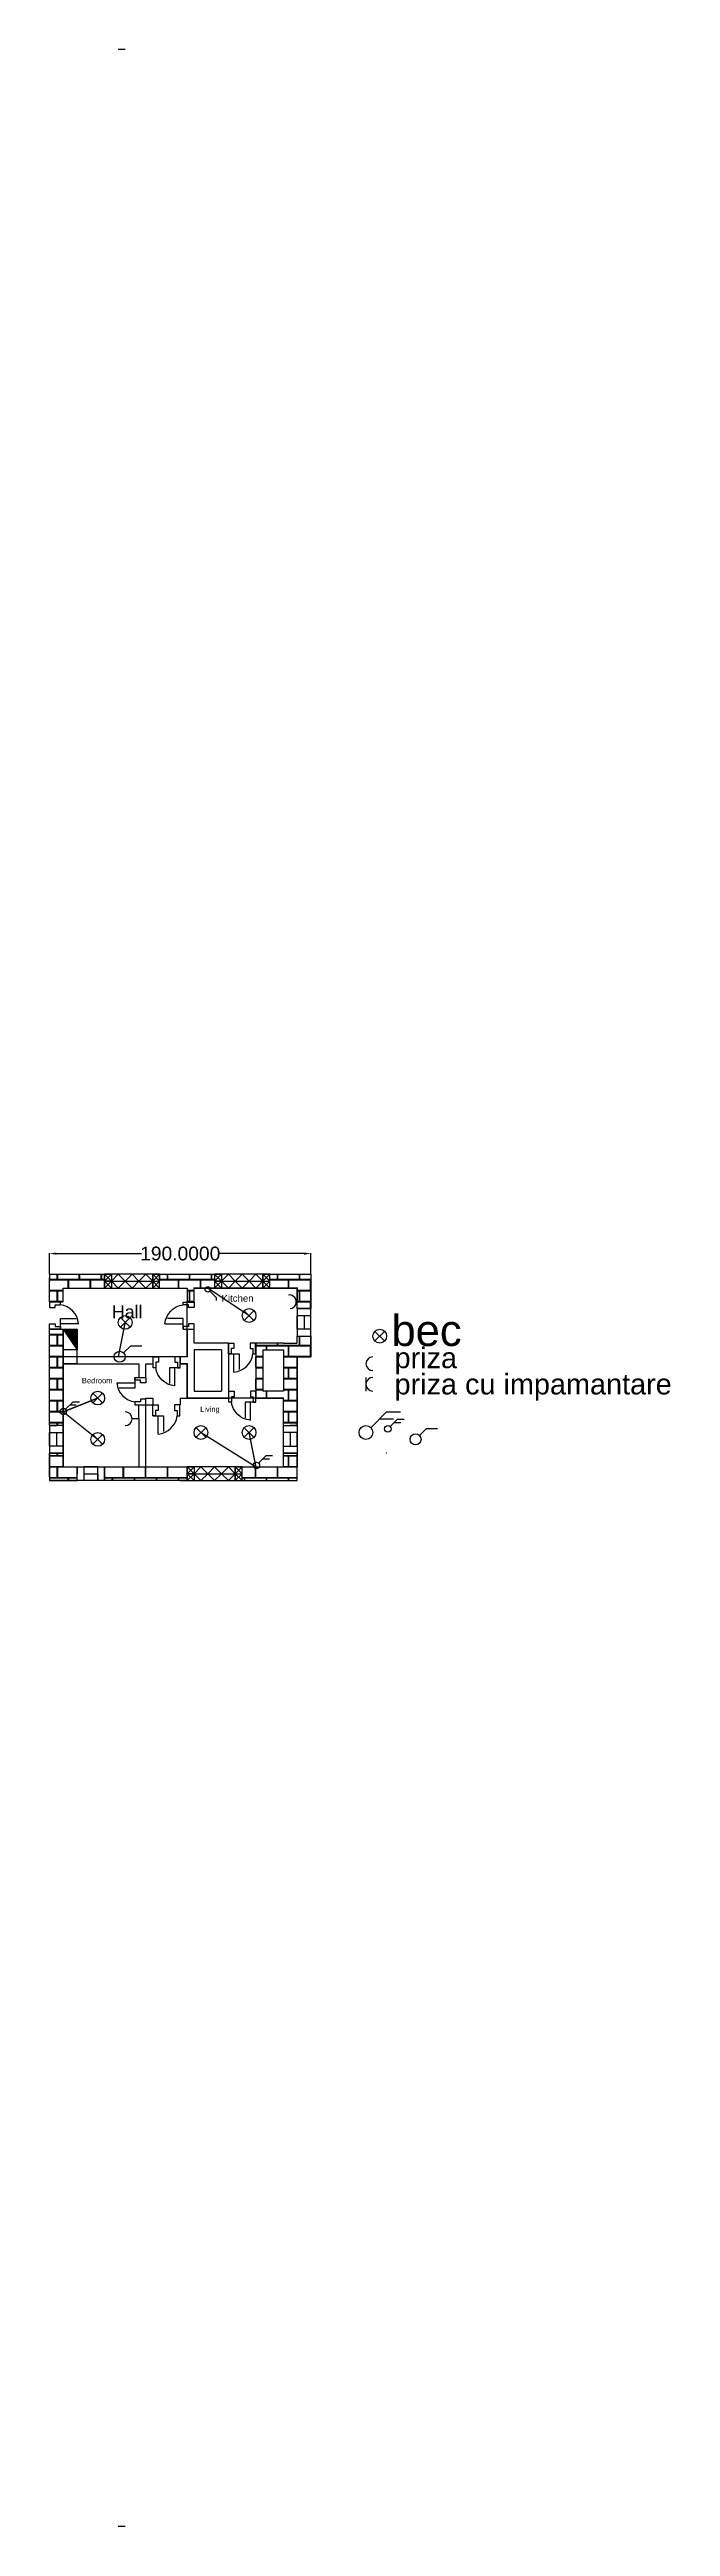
# Model space of a CAD drawing. Header units: millimetres. Extents: x 25000 to 350301, y 6270 to 94790.
# Drawn here: x 349850 to 350301, y 92990 to 94790 of the extents above; entities outside this region: 1.
import ezdxf

# ---------------------------------------------------------------- set-up
doc = ezdxf.new("R2010")
doc.units = ezdxf.units.MM
doc.header["$MEASUREMENT"] = 0
for name, color, linetype in [('dimension', 10, 'Continuous'), ('Doors', 130, 'Continuous'), ('hatch', 100, 'Continuous'), ('Walls', 90, 'Continuous'), ('windows', 50, 'Continuous')]:
    doc.layers.add(name, color=color, linetype=linetype)
doc.styles.get("Standard").update_dxf_attribs({"font": 'arial.ttf'})
doc.dimstyles.new('Floor Plan', dxfattribs={"dimtxt": 10, "dimasz": 5, "dimexe": 0.18, "dimexo": 0.0625, "dimgap": 0.09, "dimtad": 0, "dimtih": 1, "dimtoh": 1, "dimdec": 4, "dimzin": 0, "dimdsep": 46, "dimtxsty": 'Standard', "dimcen": 0.09, "dimadec": 0, "dimazin": 0, "dimtfac": 1, "dimtdec": 4, "dimtofl": 0, "dimtmove": 0, "dimatfit": 3, "dimfxl": 1, "dimtolj": 1, "dimtzin": 0, "dimarcsym": 0})
doc.dimstyles.get("Standard").update_dxf_attribs({"dimtxt": 0.18, "dimasz": 0.18, "dimexe": 0.18, "dimexo": 0.0625, "dimgap": 0.09, "dimtad": 0, "dimtih": 1, "dimtoh": 1, "dimdec": 4, "dimzin": 0, "dimdsep": 46, "dimtxsty": 'Standard', "dimcen": 0.09, "dimadec": 0, "dimazin": 0, "dimtfac": 1, "dimtdec": 4, "dimtofl": 0, "dimtmove": 0, "dimatfit": 3, "dimfxl": 1, "dimtolj": 1, "dimtzin": 0, "dimarcsym": 0})

# ---------------------------------------------------------------- blocks, each defined once
blk = doc.blocks.new('Door')
at = {"layer": 'Doors'}
for p, q in [((349872.1, 93867.9), (349872.1, 93879.3)), ((349876, 93881.2), (349876, 93867.9)), ((349862.2, 93867.9), (349860.2, 93867.9)), ((349860.2, 93867.9), (349860.2, 93860)), ((349860.2, 93860), (349864.2, 93860)), ((349862.2, 93864), (349862.2, 93867.9)), ((349864.2, 93864), (349862.2, 93864)), ((349864.2, 93860), (349864.2, 93864)), ((349880, 93867.9), (349872.1, 93867.9)), ((349876, 93862), (349876, 93864)), ((349876, 93864), (349878, 93864)), ((349876, 93860), (349876, 93862)), ((349876, 93862), (349876, 93862)), ((349880, 93860), (349876, 93860)), ((349878, 93864), (349878, 93867.9)), ((349878, 93867.9), (349880, 93867.9)), ((349880, 93867.9), (349880, 93860))]:
    blk.add_line(p, q, dxfattribs=at)
blk.add_arc((349877.4, 93865.9), 15.3, 95.0469, 172.5142, dxfattribs=at)
blk = doc.blocks.new('smallwindown')
at = {"layer": 'windows'}
for p, q in [((349870, 93760), (349890, 93760)), ((349870, 93750), (349870, 93760)), ((349870, 93760), (349870, 93755)), ((349890, 93750), (349870, 93750)), ((349885, 93760), (349875, 93760)), ((349875, 93760), (349875, 93750)), ((349875, 93755), (349885, 93755)), ((349885, 93750), (349885, 93760)), ((349890, 93760), (349890, 93750))]:
    blk.add_line(p, q, dxfattribs=at)
blk = doc.blocks.new('BigWindow')
at = {"layer": 'windows'}
for p, q in [((349890, 93900), (349890, 93890)), ((349930, 93900), (349890, 93900)), ((349890, 93900), (349895, 93900)), ((349890, 93900), (349895, 93895)), ((349890, 93895), (349895, 93900)), ((349895, 93895), (349890, 93895)), ((349895, 93890), (349890, 93895)), ((349890, 93895), (349895, 93895)), ((349895, 93895), (349890, 93890)), ((349890, 93890), (349930, 93890)), ((349895, 93900), (349895, 93890)), ((349900, 93900), (349895, 93895)), ((349895, 93900), (349895, 93890)), ((349895, 93895), (349925, 93895)), ((349895, 93895), (349900, 93890)), ((349905, 93895), (349900, 93900)), ((349900, 93890), (349905, 93895)), ((349910, 93900), (349905, 93895)), ((349905, 93895), (349915, 93895)), ((349905, 93895), (349910, 93890)), ((349915, 93895), (349910, 93900)), ((349910, 93890), (349915, 93895)), ((349920, 93900), (349915, 93895)), ((349915, 93895), (349925, 93895)), ((349920, 93890), (349915, 93895)), ((349915, 93895), (349925, 93895)), ((349925, 93895), (349920, 93900)), ((349925, 93895), (349920, 93890)), ((349925, 93890), (349925, 93900)), ((349925, 93900), (349925, 93895)), ((349930, 93895), (349925, 93900)), ((349925, 93900), (349930, 93900)), ((349930, 93900), (349925, 93895)), ((349925, 93895), (349930, 93895)), ((349925, 93895), (349925, 93895)), ((349930, 93890), (349925, 93895)), ((349925, 93895), (349925, 93890)), ((349925, 93890), (349930, 93895)), ((349930, 93890), (349930, 93900))]:
    blk.add_line(p, q, dxfattribs=at)
blk = doc.blocks.new('*D7')
at = {"layer": 'Defpoints', "color": 0, "transparency": 16777216}
for p in [(349930, 93900), (349930, 93900), (349930, 93890)]:
    blk.add_point(p, dxfattribs=at)
at = {"layer": 'dimension', "color": 0, "lineweight": -2, "transparency": 16777216}
for p, q in [((349930, 93899.8), (349930, 93895.2)), ((349930, 93890.2), (349930, 93894.8)), ((349930.1, 93900), (349930.2, 93900)), ((349930.1, 93890), (349930.2, 93890))]:
    blk.add_line(p, q, dxfattribs=at)
at = {"layer": 'dimension', "color": 0, "transparency": 16777216}
for points in [[(349930, 93899.8), (349930, 93899.8), (349930, 93900)], [(349930, 93890.2), (349930, 93890.2), (349930, 93890)]]:
    blk.add_solid(points, dxfattribs=at)
at = {"layer": 'dimension', "color": 0, "transparency": 16777216, "insert": (349930, 93895), "char_height": 0.18, "attachment_point": 5}
blk.add_mtext('\\A1;10.0000', dxfattribs=at)
blk = doc.blocks.new('*D8')
at = {"layer": 'Defpoints', "color": 0, "transparency": 16777216}
for p in [(350040, 93915), (349850, 93900), (350040, 93900)]:
    blk.add_point(p, dxfattribs=at)
at = {"layer": 'dimension', "color": 0, "lineweight": -2, "transparency": 16777216}
for p, q in [((349850, 93900.1), (349850, 93915.2)), ((349855, 93915), (349916.9, 93915)), ((350035, 93915), (349973.1, 93915)), ((350040, 93900.1), (350040, 93915.2))]:
    blk.add_line(p, q, dxfattribs=at)
at = {"layer": 'dimension', "color": 0, "transparency": 16777216}
for points in [[(349855, 93915.8), (349855, 93914.2), (349850, 93915)], [(350035, 93915.8), (350035, 93914.2), (350040, 93915)]]:
    blk.add_solid(points, dxfattribs=at)
at = {"layer": 'dimension', "color": 0, "transparency": 16777216, "insert": (349945, 93915), "char_height": 10, "attachment_point": 5}
blk.add_mtext('\\A1;190.0000', dxfattribs=at)
blk = doc.blocks.new('Bec')
at = {"color": 7, "true_color": 0xffffff}
for p, q in [((350081.5, 93858.5), (350088.5, 93851.5)), ((350081.5, 93851.5), (350088.5, 93858.5))]:
    blk.add_line(p, q, dxfattribs=at)
blk.add_circle((350085, 93855), 5, dxfattribs=at)
blk = doc.blocks.new('Switch 2 butoane')
at = {"color": 7, "true_color": 0xffffff}
for p, q in [((350083.5, 93788.5), (350095, 93800)), ((350095, 93800), (350105, 93800)), ((350090, 93795), (350100, 93795))]:
    blk.add_line(p, q, dxfattribs=at)
blk.add_circle((350080, 93785), 5, dxfattribs=at)
blk = doc.blocks.new('Switch 1 button')
at = {"layer": 'hatch', "color": 7, "true_color": 0xffffff}
for p, q in [((350073.5, 93743.5), (350085, 93755)), ((350085, 93755), (350090, 93755))]:
    blk.add_line(p, q, dxfattribs=at)
blk.add_circle((350070, 93740), 5, dxfattribs=at)

msp = doc.modelspace()

# ---------------------------------------------------------------- hatches: boundary and pattern name
h = msp.add_hatch()
h.set_pattern_fill('ANSI31', color=256)
h.set_pattern_definition([(45, (0, 0), (-0.08838834765, 0.08838834765), [])])
h.paths.add_polyline_path([(349870, 93860), (349860, 93860), (349870, 93845)])
at = {"layer": 'hatch', "true_color": 0x642165}
h = msp.add_hatch(dxfattribs=at)
h.set_pattern_fill('AR-B816C', color=219)
h.paths.add_polyline_path([(349890, 93900), (349850, 93900), (349850, 93895), (349850, 93880), (349860, 93880), (349860, 93890), (349870, 93890), (349890, 93890)])
h.paths.add_polyline_path([(349860, 93860), (349850, 93860), (349850, 93790), (349860, 93790)])
h.paths.add_polyline_path([(349970, 93900), (349930, 93900), (349930, 93890), (349950, 93890), (349950, 93880), (349955, 93880), (349955, 93890), (349970, 93890)])
h.paths.add_polyline_path([(350040, 93900), (350010, 93900), (350010, 93890), (350030, 93890), (350030, 93875), (350040, 93875), (350040, 93890)])
h.paths.add_polyline_path([(350040, 93850), (350040, 93855), (350030, 93855), (350030, 93850), (350020, 93850), (350000, 93850), (350000, 93845), (350000, 93810), (350015, 93810), (350020, 93810), (350020, 93805), (350020, 93790), (350030, 93790), (350030, 93840), (350040, 93840)])
h.paths.add_polyline_path([(350020, 93845), (350020, 93815), (350005, 93815), (350005, 93845)], flags=16)
h.paths.add_polyline_path([(350030, 93765), (350030, 93770), (350020, 93770), (350020, 93760), (349990, 93760), (349990, 93750), (350030, 93750)])
h.paths.add_polyline_path([(349950, 93760), (349890, 93760), (349890, 93750), (349950, 93750)])
h.paths.add_polyline_path([(349870, 93760), (349860, 93760), (349860, 93770), (349850, 93770), (349850, 93750), (349870, 93750)])

# ---------------------------------------------------------------- linework, layer by layer
at = {"color": 85, "true_color": 0x58ba48}
for p, q in [((349860, 93860), (349870, 93860)), ((349860, 93860), (349870, 93845)), ((349870, 93860), (349870, 93845)), ((349870, 93845), (349860, 93845))]:
    msp.add_line(p, q, dxfattribs=at)
at = {"color": 7, "true_color": 0xffffff}
msp.add_line((350080, 93825), (350080, 93815), dxfattribs=at)
at = {"color": 114, "true_color": 0x139b48}
msp.add_line((349915, 93795), (349915, 93805), dxfattribs=at)
at = {"color": 7, "true_color": 0xffffff, "const_width": 1}
msp.add_lwpolyline([(349900, 93840), (349905, 93865)], dxfattribs=at)
at = {"color": 217, "true_color": 0x93278f, "const_width": 1}
for points in [[(349870, 93845), (349870, 93835), (349860, 93835), (349860, 93825), (349860, 93820)], [(349860, 93820), (349860, 93810)], [(349860, 93810), (349860, 93760), (349890, 93760), (349915, 93760)], [(349915, 93760), (349915, 93795), (349914.01848, 93795)]]:
    msp.add_lwpolyline(points, dxfattribs=at)
at = {"color": 7, "true_color": 0xffffff}
for centre, start, end in [((350024.33918, 93879.95614), 277.59464337, 97.59464337), ((350085, 93835), 90, 270), ((350085, 93820), 90, 270), ((349905, 93795), 270, 90)]:
    msp.add_arc(centre, 5, start, end, dxfattribs=at)
at = {"layer": 'hatch', "color": 7, "true_color": 0xffffff}
for p, q in [((349903.82843, 93842.82843), (349909, 93848)), ((349909, 93848), (349917, 93848)), ((350118.82843, 93782.82843), (350124, 93788)), ((350124, 93788), (350132, 93788))]:
    msp.add_line(p, q, dxfattribs=at)
at = {"layer": 'hatch', "color": 7, "true_color": 0xffffff, "const_width": 1}
for points in [[(349870, 93840), (349950, 93840), (349950, 93880), (349955, 93880), (349955, 93890), (349965, 93890), (349995, 93870)], [(349965, 93890), (350030, 93890), (350030, 93880)], [(349870, 93845), (349870, 93835), (349860, 93835), (349860, 93805), (349860, 93800), (349885, 93810), (349860, 93800), (349885, 93780), (349860, 93800), (349860, 93760), (349915, 93760), (349915, 93795), (349910, 93795)], [(349945, 93840), (349945, 93835), (349950, 93835), (349950, 93810), (350020, 93810), (350020, 93760), (350000, 93760)], [(350000, 93760), (349995, 93785), (350000, 93760), (349960, 93785)]]:
    msp.add_lwpolyline(points, dxfattribs=at)
at = {"layer": 'hatch', "color": 2, "true_color": 0xf1eb1f, "const_width": 1}
msp.add_lwpolyline([(349965, 93890), (349995, 93870)], dxfattribs=at)
at = {"layer": 'hatch', "color": 6, "const_width": 1}
for points in [[(349860, 93795), (349860, 93800), (349885, 93810)], [(349860, 93800), (349885, 93780)], [(349910, 93795), (349915, 93795)]]:
    msp.add_lwpolyline(points, dxfattribs=at)
at = {"layer": 'hatch', "color": 7, "true_color": 0xffffff}
for centre, radius in [((349901, 93840), 4), ((350116, 93780), 4), ((350095, 93770), 0.1)]:
    msp.add_circle(centre, radius, dxfattribs=at)
at = {"layer": 'Walls'}
for p, q in [((349905, 94790), (349900, 94790)), ((349850, 93900), (349890, 93900)), ((349850, 93900), (349850, 93895)), ((349850, 93880), (349850, 93897.5)), ((349860, 93890), (349870, 93890)), ((349860, 93880), (349860, 93890)), ((349870, 93890), (349890, 93890)), ((349890, 93890), (349890, 93900)), ((349930, 93890), (349930, 93900)), ((349930, 93900), (349970, 93900)), ((349930, 93890), (349950, 93890)), ((349950, 93890), (349950, 93880)), ((349955, 93890), (349970, 93890)), ((349955, 93880), (349955, 93890)), ((350010, 93900), (350040, 93900)), ((350010, 93890), (350010, 93900)), ((350010, 93890), (350030, 93890)), ((350030, 93875), (350030, 93890)), ((350040, 93900), (350040, 93890)), ((350040, 93890), (350040, 93875)), ((350040, 93875), (350040, 93890)), ((349850, 93880), (349860, 93880)), ((349950, 93880), (349955, 93880)), ((350030, 93875), (350040, 93875)), ((349850, 93860), (349860, 93860)), ((349850, 93790), (349850, 93860)), ((349860, 93860), (349860, 93790)), ((349860, 93790), (349860, 93860)), ((349950, 93860), (349955, 93860)), ((349950, 93860), (349950, 93840)), ((349955, 93850), (349955, 93860)), ((350030, 93850), (350030, 93855)), ((350030, 93855), (350040, 93855)), ((350040, 93850), (350040, 93855)), ((350040, 93855), (350040, 93840)), ((349929.19571, 93840), (349860, 93840)), ((349860, 93835), (349915, 93835)), ((349915, 93835), (349915, 93830)), ((349920, 93835), (349925.24464, 93835)), ((349920, 93830), (349920, 93835)), ((349950, 93840), (349945, 93840)), ((349945, 93840), (349945, 93835)), ((349945, 93835), (349950, 93835)), ((349950, 93835), (349950, 93830)), ((349980, 93850), (349955, 93850)), ((349975, 93845), (349955, 93845)), ((349955, 93845), (349955, 93830)), ((349975, 93845), (349975, 93815)), ((349980, 93850), (349980, 93845)), ((349980, 93845), (349980, 93810)), ((350020, 93850), (350000, 93850)), ((350020, 93850), (350000, 93850)), ((350000, 93850), (350000, 93845)), ((350000, 93845), (350000, 93810)), ((350005, 93845), (350020, 93845)), ((350005, 93845), (350005, 93815)), ((350020, 93850), (350030, 93850)), ((350020, 93845), (350020, 93815)), ((350040, 93840), (350030, 93840)), ((350030, 93840), (350030, 93790)), ((350030, 93840), (350040, 93840)), ((350030, 93790), (350030, 93840)), ((350040, 93840), (350040, 93850)), ((349915, 93830), (349915, 93825)), ((349915, 93825), (349920, 93825)), ((349920, 93825), (349920, 93830)), ((349950, 93830), (349950, 93810)), ((349950, 93815), (349950, 93830)), ((349955, 93830), (349955, 93815)), ((349860, 93810), (349860, 93800)), ((349920, 93805), (349920, 93810)), ((349920, 93810), (349925, 93810)), ((349920, 93760), (349920, 93805.24464)), ((349920, 93805), (349925, 93805)), ((349925, 93810), (349925, 93805)), ((349944.75536, 93810), (349945, 93810)), ((349944.75536, 93805), (349945, 93805)), ((349945, 93810), (349950, 93810)), ((349945, 93810), (349945, 93805)), ((349950, 93815), (349950, 93815)), ((349950, 93810), (349955, 93810)), ((349950, 93810), (349980, 93810)), ((349955, 93815), (349975, 93815)), ((350000, 93810), (350015, 93810)), ((350020, 93815), (350005, 93815)), ((350020, 93810), (350015, 93810)), ((350015, 93810), (350020, 93810)), ((350020, 93805), (350020, 93810)), ((350020, 93790), (350020, 93810)), ((350020, 93805), (350020, 93810)), ((349860, 93790), (349850, 93790)), ((349915, 93795), (349915, 93760)), ((350020, 93790), (350030, 93790)), ((349850, 93752.5), (349850, 93770)), ((349850, 93770), (349850, 93750)), ((349860, 93770), (349850, 93770)), ((349860, 93760), (349860, 93770)), ((350020, 93760), (350020, 93770)), ((350020, 93770), (350030, 93770)), ((350030, 93760), (350030, 93770)), ((350030, 93770), (350030, 93760)), ((350030, 93750), (350030, 93765)), ((349850, 93755), (349850, 93750)), ((349850, 93750), (349870, 93750)), ((349870, 93750), (349850, 93750)), ((349860, 93760), (349870, 93760)), ((349870, 93750), (349870, 93760)), ((349890, 93760), (349950, 93760)), ((349890, 93760), (349950, 93760)), ((349890, 93750), (349890, 93760)), ((349950, 93750), (349890, 93750)), ((349950, 93750), (349890, 93750)), ((349910, 93760), (349910, 93760)), ((349910, 93760), (349920, 93760)), ((349915, 93760), (349920, 93760)), ((349945, 93750), (349950, 93750)), ((349950, 93760), (349950, 93750)), ((349950, 93750), (349950, 93760)), ((349990, 93750), (349990, 93760)), ((349990, 93760), (350020, 93760)), ((349990, 93750), (350030, 93750)), ((350020, 93750), (350030, 93750)), ((350020, 93750), (350030, 93750)), ((349905, 92990), (349900, 92990)), ((349905, 92990), (349900, 92990))]:
    msp.add_line(p, q, dxfattribs=at)
at = {"layer": 'Walls', "color": 114, "true_color": 0x139b48}
for p, q in [((349915, 93800), (349915, 93805)), ((349905, 93795), (349905, 93795))]:
    msp.add_line(p, q, dxfattribs=at)
at = {"layer": 'Walls'}
msp.add_lwpolyline([(25000, 6270), (25035.63508, 6270)], dxfattribs=at)
at = {"layer": 'windows'}
for p, q in [((349890, 93890), (349930, 93890)), ((349895, 93890), (349925, 93890)), ((349970, 93900), (349970, 93890)), ((349885, 93755), (349885, 93750))]:
    msp.add_line(p, q, dxfattribs=at)

# ---------------------------------------------------------------- block references
at = {"color": 7, "true_color": 0xffffff}
for name, p in [('Bec', (-180, 10)), ('Bec', (-90, 15)), ('Bec', (5, 0)), ('Bec', (-200, -45)), ('Switch 2 butoane', (0, 0)), ('Bec', (-200, -75)), ('Bec', (-125, -70)), ('Bec', (-90, -70))]:
    msp.add_blockref(name, p, dxfattribs=at)
for p, xscale, yscale, zscale in [((184830.71061, 49589.61108), 0.4714045207910317, 0.4714045207910317, 0.4714045207910317), ((185066.56323, 49576.97), 0.4714045207910317, 0.4714045207910317, 0.4714045207910317), ((184971.05006, 49550.41823), 0.4714045207935038, 0.4714045207935038, 0.4714045207935038)]:
    msp.add_blockref('Switch 2 butoane', p, dxfattribs=dict(at, xscale=xscale, yscale=yscale, zscale=zscale))
at = {"layer": 'Doors'}
for p, rotation in [((255990, 443740), 270), ((699860, 187710), 180), ((443780, -256055), 90.00000000000001), ((699805, 187665), 180)]:
    msp.add_blockref('Door', p, dxfattribs=dict(at, rotation=rotation))
at = {"layer": 'Doors', "xscale": -1}
for p, rotation in [((443815, 443740), 90), ((65, 187700), 180), ((120, 187675), 180)]:
    msp.add_blockref('Door', p, dxfattribs=dict(at, rotation=rotation))
at = {"layer": 'hatch', "color": 7, "true_color": 0xffffff, "xscale": 0.4, "yscale": 0.4, "zscale": 0.4, "rotation": 270}
msp.add_blockref('Switch 1 button', (312469, 233917), dxfattribs=at)
at = {"layer": 'windows'}
for name, p in [('BigWindow', (0, 0)), ('BigWindow', (80, 0)), ('smallwindown', (0, 0)), ('BigWindow', (60, -140))]:
    msp.add_blockref(name, p, dxfattribs=at)
at = {"layer": 'windows', "xscale": -1, "rotation": 90}
for p in [(443790, 443745), (443610, 443660)]:
    msp.add_blockref('smallwindown', p, dxfattribs=at)
at = {"layer": 'windows', "rotation": 270}
msp.add_blockref('smallwindown', (256270, 443660), dxfattribs=at)

# ---------------------------------------------------------------- texts
at = {"color": 7, "true_color": 0xffffff}
for s, height, p in [('bec', 22.638288, (350098.52343, 93847.84114)), ('priza', 15, (350100.75828, 93831.73899)), ('priza cu impamantare', 15, (350100.75828, 93812.64281))]:
    msp.add_text(s, height=height, dxfattribs=at).set_placement(p)
at = {"layer": 'windows', "color": 30, "true_color": 0xf26722}
for s, height, p in [('Hall', 9.291598, (349895.25617, 93868.04464)), ('Kitchen', 5, (349975, 93880)), ('Bedroom', 3.944736, (349873.48179, 93820.73926)), ('Living', 3.874485, (349959.50206, 93800))]:
    msp.add_text(s, height=height, dxfattribs=at).set_placement(p)

# ---------------------------------------------------------------- dimensions: what is measured, and where the dimension line sits
at = {"layer": 'dimension', "color": 244, "true_color": 0x991b1e}
dim = msp.add_linear_dim(base=(350040, 93915), p1=(349850, 93900), p2=(350040, 93900), dimstyle='Floor Plan', dxfattribs=at)
dim.commit()
dim.dimension.update_dxf_attribs({"geometry": '*D8', "text_midpoint": (349945, 93915)})
dim = msp.add_linear_dim(base=(349930, 93900), p1=(349930, 93890), p2=(349930, 93900), angle=90, dimstyle='Standard', dxfattribs=at)
dim.commit()
dim.dimension.update_dxf_attribs({"geometry": '*D7', "text_midpoint": (349930, 93895)})

doc.saveas('drawing.dxf')
